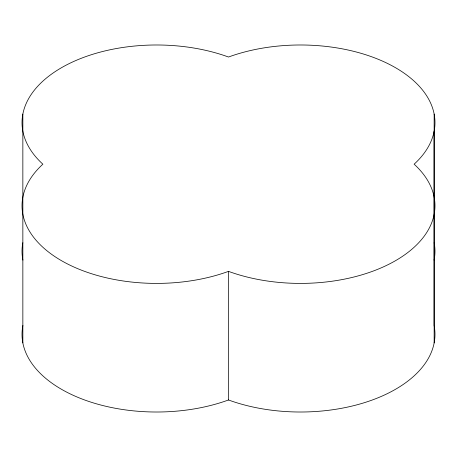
<?xml version="1.0" encoding="UTF-8"?>
<svg xmlns="http://www.w3.org/2000/svg" width="457" height="457" viewBox="0 0 457 457"><rect width="100%" height="100%" fill="white"/><g stroke="black" fill="none" stroke-linecap="round" stroke-linejoin="round"><path stroke-width="0.69" d="M434.15 114.09L434.15 342.91M434.093 131.525L434.093 325.475A134.541 77.679 0 0 1 371.952 400.126A134.541 77.679 0 0 1 228.5 399.978A134.541 77.679 0 0 1 85.048 400.126A134.541 77.679 0 0 1 22.907 325.475M228.5 271.367A134.541 77.679 0 0 1 61.432 260.65A134.541 77.679 0 0 1 42.872 164.194A134.541 77.679 0 0 1 61.432 67.739A134.541 77.679 0 0 1 228.5 57.022A134.541 77.679 0 0 1 395.568 67.739A134.541 77.679 0 0 1 414.128 164.194A134.541 77.679 0 0 1 395.568 260.65A134.541 77.679 0 0 1 228.5 271.367L228.5 399.978M22.85 114.09L22.85 342.91M434.15 242.696A134.541 77.679 0 0 1 434.093 260.13M22.907 260.13A134.541 77.679 0 0 1 22.85 242.696"/></g></svg>
